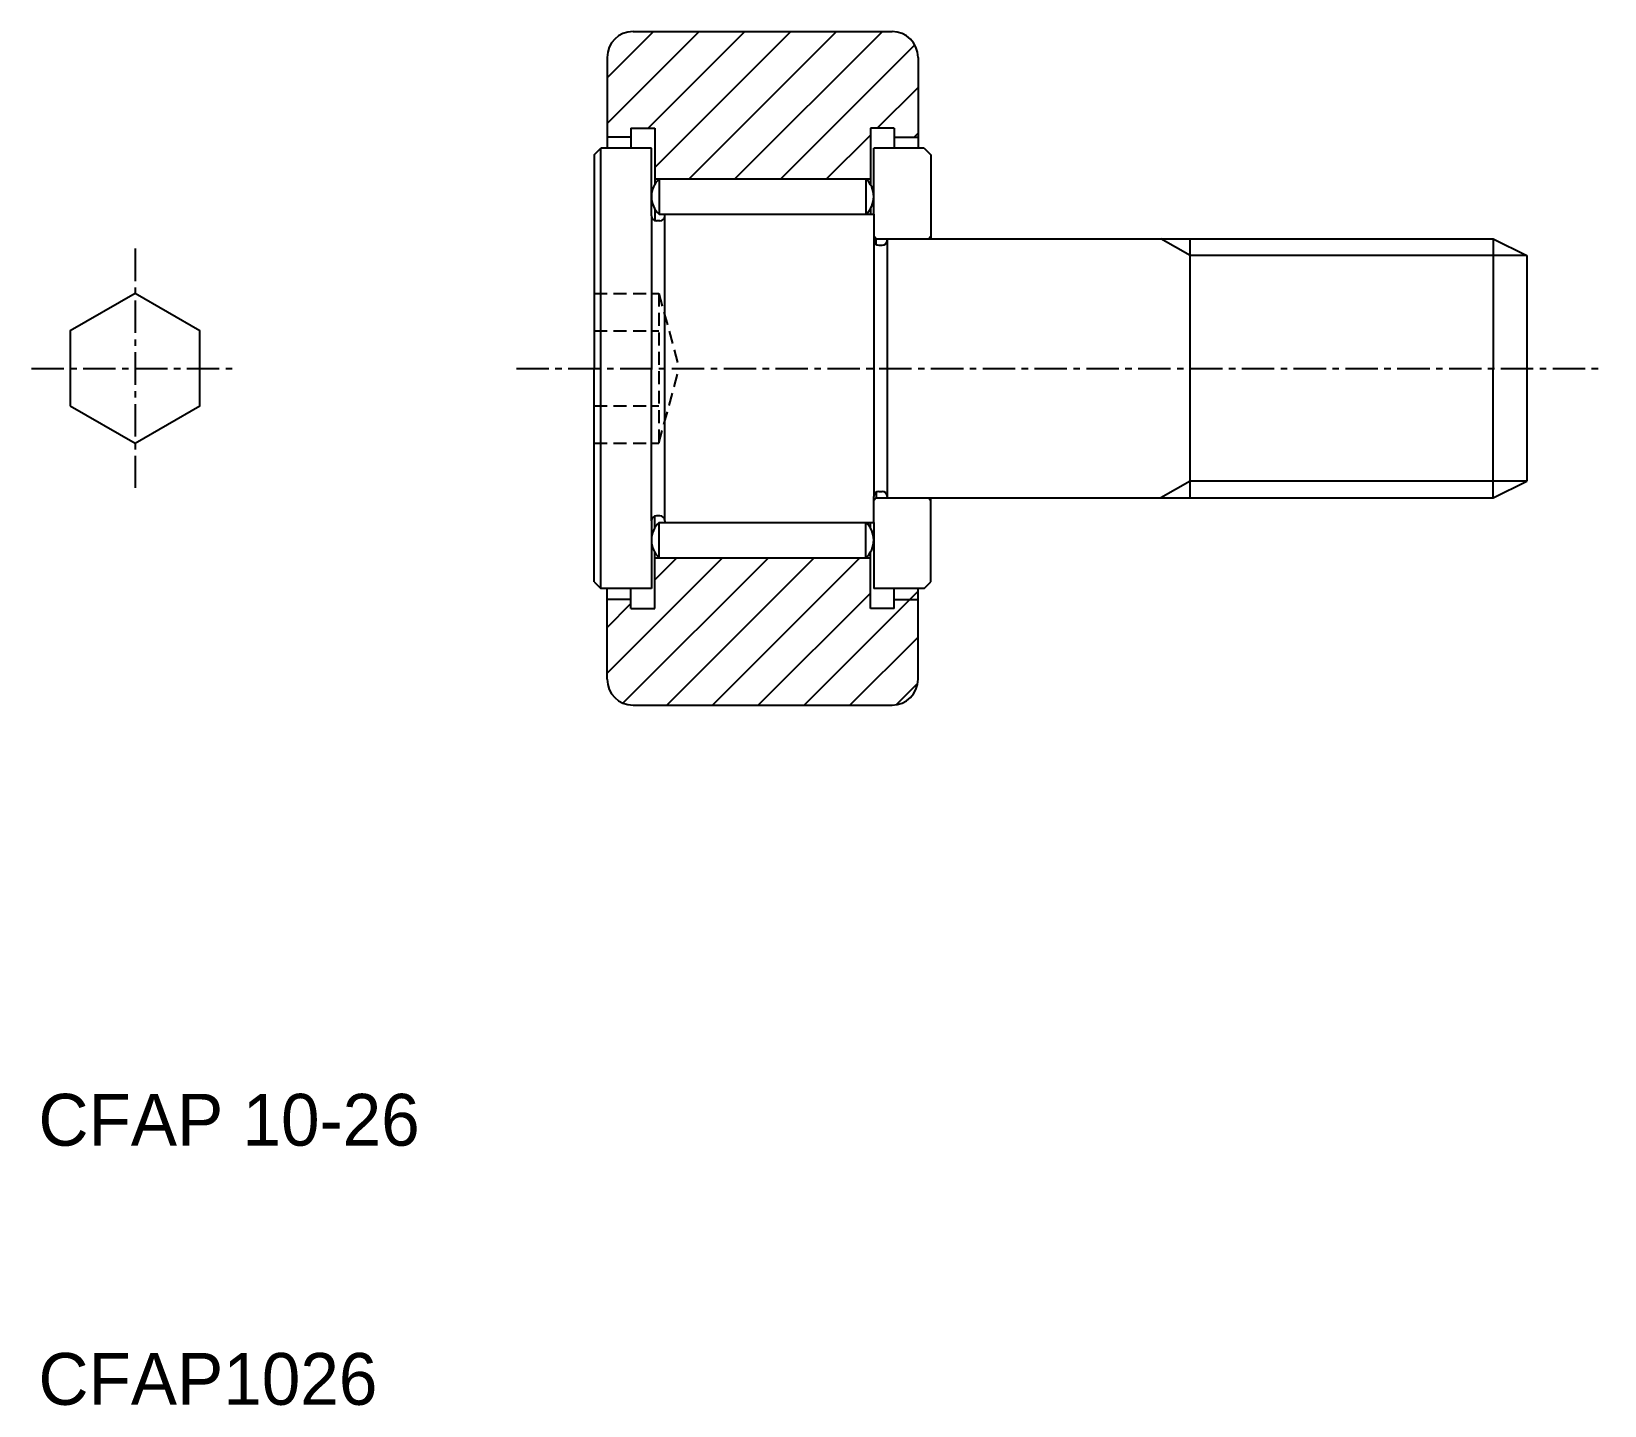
# Model space of a CAD drawing. Extents: x 149.6 to 210.3, y 89.5 to 142.6.
import ezdxf

# ---------------------------------------------------------------- set-up
doc = ezdxf.new("R2010")
doc.units = 0
doc.linetypes.add('CENTER', pattern=[2, 1.25, -0.25, 0.25, -0.25])
doc.linetypes.add('DASHED', pattern=[0.75, 0.5, -0.25])
doc.layers.get('0').update_dxf_attribs({"linetype": 'CONTINUOUS'})
doc.layers.add('CENTER', color=1, linetype='CENTER')

# ---------------------------------------------------------------- blocks, each defined once
blk = doc.blocks.new('*X25')
at = {"color": 0, "linetype": 'CONTINUOUS'}
for p, q in [((179.188, -52.39), (183.643, -47.934)), ((179.799, -53.546), (185.411, -47.934)), ((181.028, -48.782), (181.875, -47.934)), ((181.489, -53.624), (187.179, -47.934)), ((183.257, -53.624), (188.947, -47.934)), ((179.188, -50.622), (180.108, -49.702)), ((185.024, -53.624), (189.348, -49.301)), ((186.792, -53.624), (191.188, -49.229)), ((188.56, -53.624), (191.188, -50.996)), ((190.339, -53.613), (191.176, -52.776))]:
    blk.add_line(p, q, dxfattribs=at)
blk = doc.blocks.new('*X24')
at = {"color": 0, "linetype": 'CONTINUOUS'}
for p, q in [((179.188, -31.177), (182.74, -27.624)), ((179.188, -29.409), (180.972, -27.624)), ((180.773, -31.359), (184.508, -27.624)), ((181.028, -32.872), (186.276, -27.624)), ((182.353, -33.314), (188.043, -27.624)), ((184.121, -33.314), (189.811, -27.624)), ((185.889, -33.314), (191.063, -28.14)), ((189.612, -31.359), (191.188, -29.783)), ((191.039, -31.699), (191.188, -31.551)), ((187.657, -33.314), (189.348, -31.623))]:
    blk.add_line(p, q, dxfattribs=at)

msp = doc.modelspace()

# ---------------------------------------------------------------- linework, layer by layer
at = {"color": 7, "linetype": 'CONTINUOUS'}
for p, q in [((172.838, 142.558), (182.838, 142.558)), ((171.838, 141.558), (171.838, 138.058)), ((183.838, 141.558), (183.838, 138.058)), ((172.758, 138.483), (171.838, 138.483)), ((172.758, 138.823), (172.758, 138.058)), ((172.758, 138.823), (173.678, 138.823)), ((173.678, 138.823), (173.678, 136.66)), ((182.918, 138.823), (181.998, 138.823)), ((181.998, 138.823), (181.998, 136.66)), ((182.918, 138.823), (182.918, 138.058)), ((182.918, 138.483), (183.838, 138.483)), ((171.338, 137.798), (171.598, 138.058)), ((171.598, 121.058), (171.598, 138.058)), ((173.548, 138.058), (171.598, 138.058)), ((173.548, 135.448), (173.548, 138.058)), ((184.078, 138.058), (182.128, 138.058)), ((182.128, 135.508), (182.128, 138.058)), ((184.078, 138.058), (184.338, 137.798)), ((171.338, 137.798), (171.338, 129.558)), ((184.338, 137.798), (184.338, 134.558)), ((173.678, 136.868), (181.998, 136.868)), ((173.848, 136.868), (173.848, 135.508)), ((181.828, 136.868), (181.828, 135.508)), ((173.548, 135.448), (173.548, 129.558)), ((173.678, 135.717), (173.678, 135.265)), ((173.848, 135.508), (181.828, 135.508)), ((174.068, 135.448), (174.068, 135.508)), ((174.068, 123.668), (174.068, 135.448)), ((181.828, 135.508), (182.128, 135.508)), ((181.998, 135.717), (181.998, 135.508)), ((182.128, 135.508), (182.128, 134.503)), ((173.873, 135.253), (173.743, 135.253)), ((182.228, 134.558), (182.128, 134.658)), ((182.128, 134.503), (182.128, 124.613)), ((182.228, 134.333), (182.228, 134.558)), ((182.228, 134.558), (182.648, 134.558)), ((182.323, 134.308), (182.453, 134.308)), ((182.648, 134.558), (206.038, 134.558)), ((182.648, 134.503), (182.648, 134.558)), ((182.648, 134.503), (182.648, 124.613)), ((184.238, 134.558), (184.338, 134.658)), ((194.338, 124.558), (194.338, 134.558)), ((206.038, 134.558), (206.038, 129.558)), ((206.038, 134.558), (207.338, 133.908)), ((207.338, 133.908), (207.338, 125.208)), ((171.338, 121.318), (171.338, 129.558)), ((173.548, 123.668), (173.548, 129.558)), ((206.038, 124.558), (206.038, 129.558)), ((206.038, 124.558), (207.338, 125.208)), ((182.128, 124.558), (182.128, 124.613)), ((182.128, 123.608), (182.128, 124.558)), ((182.228, 124.558), (182.128, 124.458)), ((182.228, 124.784), (182.228, 124.558)), ((182.228, 124.558), (182.648, 124.558)), ((182.323, 124.808), (182.453, 124.808)), ((182.648, 124.613), (182.648, 124.558)), ((182.648, 124.558), (206.038, 124.558)), ((184.238, 124.558), (184.338, 124.458)), ((184.338, 121.318), (184.338, 124.558)), ((173.548, 123.668), (173.548, 121.058)), ((173.678, 123.4), (173.678, 123.852)), ((173.873, 123.863), (173.743, 123.863)), ((173.848, 123.608), (181.828, 123.608)), ((173.848, 122.248), (173.848, 123.608)), ((174.068, 123.668), (174.068, 123.608)), ((181.828, 122.248), (181.828, 123.608)), ((181.828, 123.608), (182.128, 123.608)), ((181.998, 123.4), (181.998, 123.608)), ((182.128, 123.608), (182.128, 121.058)), ((173.678, 120.293), (173.678, 122.457)), ((173.678, 122.248), (181.998, 122.248)), ((181.998, 120.293), (181.998, 122.457)), ((171.338, 121.318), (171.598, 121.058)), ((173.548, 121.058), (171.598, 121.058)), ((171.838, 117.558), (171.838, 121.058)), ((172.758, 120.293), (172.758, 121.058)), ((184.078, 121.058), (182.128, 121.058)), ((182.918, 120.293), (182.918, 121.058)), ((183.838, 117.558), (183.838, 121.058)), ((184.078, 121.058), (184.338, 121.318)), ((172.758, 120.633), (171.838, 120.633)), ((172.758, 120.293), (173.678, 120.293)), ((182.918, 120.293), (181.998, 120.293)), ((182.918, 120.633), (183.838, 120.633)), ((172.838, 116.558), (182.838, 116.558))]:
    msp.add_line(p, q, dxfattribs=at)
at = {"color": 3, "linetype": 'CONTINUOUS'}
for p, q in [((194.338, 133.908), (193.212, 134.558)), ((207.338, 133.908), (194.338, 133.908)), ((194.338, 125.208), (193.212, 124.558)), ((207.338, 125.208), (194.338, 125.208))]:
    msp.add_line(p, q, dxfattribs=at)
at = {"color": 3, "linetype": 'DASHED'}
for p, q in [((171.338, 132.445), (173.838, 132.445)), ((173.838, 132.445), (173.838, 126.672)), ((173.838, 132.445), (174.612, 129.558)), ((171.338, 131.002), (173.838, 131.002)), ((173.838, 126.672), (174.612, 129.558)), ((171.338, 128.115), (173.838, 128.115)), ((171.338, 126.672), (173.838, 126.672))]:
    msp.add_line(p, q, dxfattribs=at)
at = {"color": 7, "linetype": 'CONTINUOUS'}
msp.add_lwpolyline([(151.116, 128.115), (153.616, 126.672), (156.116, 128.115), (156.116, 131.002), (153.616, 132.445), (151.116, 131.002)], close=True, dxfattribs=at)
for centre, radius, start, end in [((172.838, 141.558), 1, 90, 180), ((182.838, 141.558), 1, 360, 90), ((174.469, 136.188), 0.921, 132.38811, 227.61189), ((181.207, 136.188), 0.921, 312.38811, 47.61189), ((173.743, 135.448), 0.195, 180, 270), ((173.873, 135.448), 0.195, 270, 0), ((182.323, 134.503), 0.195, 180, 270), ((182.453, 134.503), 0.195, 270, 0), ((182.323, 124.613), 0.195, 90, 180), ((182.453, 124.613), 0.195, 0, 90), ((173.743, 123.668), 0.195, 90, 180), ((174.469, 122.928), 0.921, 132.38811, 227.61189), ((173.873, 123.668), 0.195, 0, 90), ((181.207, 122.928), 0.921, 312.38811, 47.61189), ((172.838, 117.558), 1, 180, 270), ((182.838, 117.558), 1, 270, 0)]:
    msp.add_arc(centre, radius, start, end, dxfattribs=at)
at = {"layer": 'CENTER', "color": 1, "linetype": 'CENTER'}
for p, q in [((153.616, 134.177), (153.616, 124.94)), ((149.616, 129.558), (157.616, 129.558)), ((168.338, 129.558), (210.338, 129.558))]:
    msp.add_line(p, q, dxfattribs=at)

# ---------------------------------------------------------------- block references
at = {"color": 3, "linetype": 'CONTINUOUS'}
for name in ['*X24', '*X25']:
    msp.add_blockref(name, (-7.35, 170.183), dxfattribs=at)

# ---------------------------------------------------------------- texts
at = {"color": 7, "linetype": 'CONTINUOUS'}
for s, p in [('CFAP 10-26', (149.887, 99.558)), ('CFAP1026', (149.887, 89.558))]:
    msp.add_text(s, height=2, dxfattribs=at).set_placement(p)

doc.saveas('drawing.dxf')
